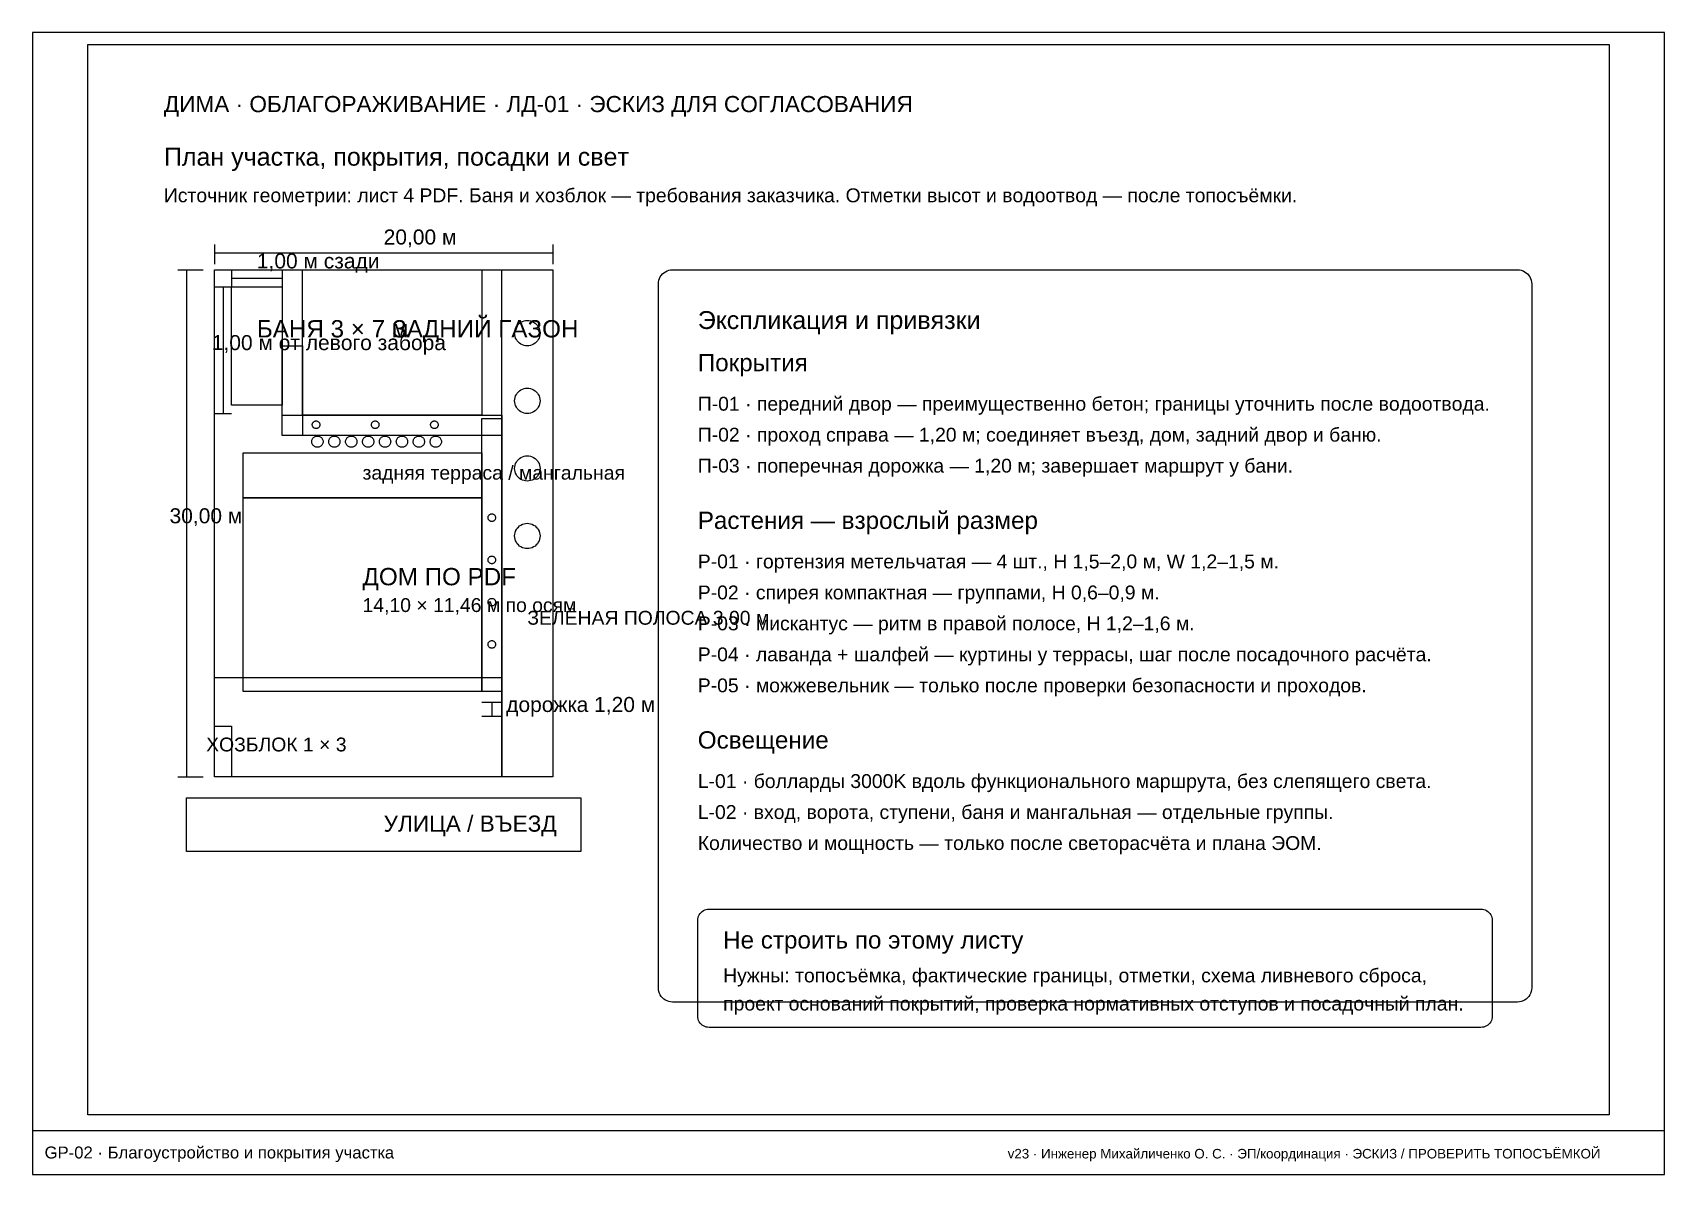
# Paper-space layout 'GP-02' of a CAD drawing. Header units: millimetres. Extents: x 5 to 415, y 5 to 292.
import ezdxf

# ---------------------------------------------------------------- set-up
doc = ezdxf.new("R2010")
doc.units = ezdxf.units.MM
for name, color, linetype in [('A-DIMS', 1, 'Continuous'), ('A-FRAME', 7, 'Continuous'), ('A-OBJECT', 8, 'Continuous'), ('A-TEXT', 7, 'Continuous'), ('A-WALL', 7, 'Continuous')]:
    doc.layers.add(name, color=color, linetype=linetype)
doc.styles.add('ARIAL', font='arial.ttf')

psp = doc.layouts.new('GP-02')

# ---------------------------------------------------------------- linework, layer by layer
at = {"layer": 'A-DIMS'}
for points in [[(50.72, 236.62), (135.67, 236.62)], [(43.64, 232.37), (43.64, 104.95)], [(54.97, 230.24), (67.71, 230.24)], [(52.85, 228.12), (52.85, 196.27)], [(120.38, 123.71), (120.38, 120.17)]]:
    psp.add_lwpolyline(points, dxfattribs=at)
at = {"layer": 'A-FRAME'}
psp.add_line((5, 16), (415, 16), dxfattribs=at)
psp.add_lwpolyline([(5, 5), (415, 5), (415, 292), (5, 292)], close=True, dxfattribs=at)
at = {"layer": 'A-OBJECT'}
for points in [[(18.87, 289), (401.13, 289), (401.13, 20), (18.87, 20), (18.87, 289)], [(50.72, 232.37), (135.67, 232.37), (135.67, 104.95), (50.72, 104.95), (50.72, 232.37)], [(72.81, 232.37), (117.83, 232.37), (117.83, 195.84), (72.81, 195.84), (72.81, 232.37)], [(122.93, 232.37), (135.67, 232.37), (135.67, 104.95), (122.93, 104.95), (122.93, 232.37)], [(165.76, 232.37), (378.12, 232.37), (378.59, 232.34), (379.04, 232.25), (379.48, 232.1), (379.89, 231.89), (380.28, 231.64), (380.63, 231.33), (380.93, 230.98), (381.19, 230.6), (381.4, 230.18), (381.54, 229.75), (381.63, 229.29), (381.66, 228.83), (381.66, 51.86), (381.63, 51.39), (381.54, 50.94), (381.4, 50.5), (381.19, 50.09), (380.93, 49.7), (380.63, 49.35), (380.28, 49.05), (379.89, 48.79), (379.48, 48.59), (379.04, 48.44), (378.59, 48.35), (378.12, 48.32), (165.76, 48.32), (165.29, 48.35), (164.84, 48.44), (164.4, 48.59), (163.99, 48.79), (163.6, 49.05), (163.25, 49.35), (162.95, 49.7), (162.69, 50.09), (162.49, 50.5), (162.34, 50.94), (162.25, 51.39), (162.22, 51.86), (162.22, 228.83), (162.25, 229.29), (162.34, 229.75), (162.49, 230.18), (162.69, 230.6), (162.95, 230.98), (163.25, 231.33), (163.6, 231.64), (163.99, 231.89), (164.4, 232.1), (164.84, 232.25), (165.29, 232.34), (165.76, 232.37), (165.76, 232.37)], [(54.97, 228.12), (67.71, 228.12), (67.71, 198.39), (54.97, 198.39), (54.97, 228.12)], [(132.49, 216.44), (132.46, 216.02), (132.38, 215.62), (132.24, 215.22), (132.06, 214.85), (131.83, 214.5), (131.55, 214.19), (131.24, 213.91), (130.89, 213.68), (130.52, 213.5), (130.12, 213.36), (129.72, 213.28), (129.3, 213.26), (128.88, 213.28), (128.48, 213.36), (128.08, 213.5), (127.71, 213.68), (127.36, 213.91), (127.05, 214.19), (126.77, 214.5), (126.54, 214.85), (126.36, 215.22), (126.22, 215.62), (126.14, 216.02), (126.11, 216.44), (126.14, 216.86), (126.22, 217.27), (126.36, 217.66), (126.54, 218.03), (126.77, 218.38), (127.05, 218.69), (127.36, 218.97), (127.71, 219.2), (128.08, 219.38), (128.48, 219.52), (128.88, 219.6), (129.3, 219.63), (129.72, 219.6), (130.12, 219.52), (130.52, 219.38), (130.89, 219.2), (131.24, 218.97), (131.55, 218.69), (131.83, 218.38), (132.06, 218.03), (132.24, 217.66), (132.38, 217.27), (132.46, 216.86), (132.49, 216.44), (132.49, 216.44)], [(67.71, 213.26), (72.81, 213.26), (72.81, 190.74), (67.71, 190.74), (67.71, 213.26)], [(132.49, 199.45), (132.46, 199.04), (132.38, 198.63), (132.24, 198.23), (132.06, 197.86), (131.83, 197.51), (131.55, 197.2), (131.24, 196.92), (130.89, 196.69), (130.52, 196.51), (130.12, 196.37), (129.72, 196.29), (129.3, 196.27), (128.88, 196.29), (128.48, 196.37), (128.08, 196.51), (127.71, 196.69), (127.36, 196.92), (127.05, 197.2), (126.77, 197.51), (126.54, 197.86), (126.36, 198.23), (126.22, 198.63), (126.14, 199.04), (126.11, 199.45), (126.14, 199.87), (126.22, 200.28), (126.36, 200.67), (126.54, 201.04), (126.77, 201.39), (127.05, 201.7), (127.36, 201.98), (127.71, 202.21), (128.08, 202.39), (128.48, 202.53), (128.88, 202.61), (129.3, 202.64), (129.72, 202.61), (130.12, 202.53), (130.52, 202.39), (130.89, 202.21), (131.24, 201.98), (131.55, 201.7), (131.83, 201.39), (132.06, 201.04), (132.24, 200.67), (132.38, 200.28), (132.46, 199.87), (132.49, 199.45), (132.49, 199.45)], [(67.71, 195.84), (122.93, 195.84), (122.93, 190.74), (67.71, 190.74), (67.71, 195.84)], [(77.16, 193.43), (77.16, 193.31), (77.13, 193.19), (77.09, 193.07), (77.04, 192.96), (76.97, 192.85), (76.88, 192.76), (76.79, 192.68), (76.69, 192.61), (76.57, 192.55), (76.46, 192.51), (76.33, 192.49), (76.21, 192.48), (76.08, 192.49), (75.96, 192.51), (75.84, 192.55), (75.73, 192.61), (75.63, 192.68), (75.53, 192.76), (75.45, 192.85), (75.38, 192.96), (75.32, 193.07), (75.28, 193.19), (75.26, 193.31), (75.25, 193.43), (75.26, 193.56), (75.28, 193.68), (75.32, 193.8), (75.38, 193.91), (75.45, 194.02), (75.53, 194.11), (75.63, 194.19), (75.73, 194.26), (75.84, 194.32), (75.96, 194.36), (76.08, 194.38), (76.21, 194.39), (76.33, 194.38), (76.46, 194.36), (76.57, 194.32), (76.69, 194.26), (76.79, 194.19), (76.88, 194.11), (76.97, 194.02), (77.04, 193.91), (77.09, 193.8), (77.13, 193.68), (77.16, 193.56), (77.16, 193.43), (77.16, 193.43)], [(92.03, 193.43), (92.02, 193.31), (92, 193.19), (91.96, 193.07), (91.9, 192.96), (91.83, 192.85), (91.75, 192.76), (91.66, 192.68), (91.55, 192.61), (91.44, 192.55), (91.32, 192.51), (91.2, 192.49), (91.07, 192.48), (90.95, 192.49), (90.83, 192.51), (90.71, 192.55), (90.6, 192.61), (90.49, 192.68), (90.4, 192.76), (90.32, 192.85), (90.25, 192.96), (90.19, 193.07), (90.15, 193.19), (90.13, 193.31), (90.12, 193.43), (90.13, 193.56), (90.15, 193.68), (90.19, 193.8), (90.25, 193.91), (90.32, 194.02), (90.4, 194.11), (90.49, 194.19), (90.6, 194.26), (90.71, 194.32), (90.83, 194.36), (90.95, 194.38), (91.07, 194.39), (91.2, 194.38), (91.32, 194.36), (91.44, 194.32), (91.55, 194.26), (91.66, 194.19), (91.75, 194.11), (91.83, 194.02), (91.9, 193.91), (91.96, 193.8), (92, 193.68), (92.02, 193.56), (92.03, 193.43), (92.03, 193.43)], [(106.9, 193.43), (106.89, 193.31), (106.86, 193.19), (106.82, 193.07), (106.77, 192.96), (106.7, 192.85), (106.62, 192.76), (106.52, 192.68), (106.42, 192.61), (106.31, 192.55), (106.19, 192.51), (106.06, 192.49), (105.94, 192.48), (105.81, 192.49), (105.69, 192.51), (105.57, 192.55), (105.46, 192.61), (105.36, 192.68), (105.26, 192.76), (105.18, 192.85), (105.11, 192.96), (105.06, 193.07), (105.02, 193.19), (104.99, 193.31), (104.98, 193.43), (104.99, 193.56), (105.02, 193.68), (105.06, 193.8), (105.11, 193.91), (105.18, 194.02), (105.26, 194.11), (105.36, 194.19), (105.46, 194.26), (105.57, 194.32), (105.69, 194.36), (105.81, 194.38), (105.94, 194.39), (106.06, 194.38), (106.19, 194.36), (106.31, 194.32), (106.42, 194.26), (106.52, 194.19), (106.62, 194.11), (106.7, 194.02), (106.77, 193.91), (106.82, 193.8), (106.86, 193.68), (106.89, 193.56), (106.9, 193.43), (106.9, 193.43)], [(117.83, 194.99), (122.93, 194.99), (122.93, 126.4), (117.83, 126.4), (117.83, 194.99)], [(77.98, 189.19), (77.97, 189), (77.93, 188.82), (77.87, 188.65), (77.79, 188.48), (77.69, 188.32), (77.56, 188.19), (77.42, 188.06), (77.27, 187.96), (77.1, 187.88), (76.93, 187.82), (76.75, 187.78), (76.56, 187.77), (76.38, 187.78), (76.2, 187.82), (76.02, 187.88), (75.85, 187.96), (75.7, 188.06), (75.56, 188.19), (75.44, 188.32), (75.34, 188.48), (75.25, 188.65), (75.19, 188.82), (75.16, 189), (75.15, 189.19), (75.16, 189.37), (75.19, 189.55), (75.25, 189.73), (75.34, 189.89), (75.44, 190.05), (75.56, 190.19), (75.7, 190.31), (75.85, 190.41), (76.02, 190.49), (76.2, 190.55), (76.38, 190.59), (76.56, 190.6), (76.75, 190.59), (76.93, 190.55), (77.1, 190.49), (77.27, 190.41), (77.42, 190.31), (77.56, 190.19), (77.69, 190.05), (77.79, 189.89), (77.87, 189.73), (77.93, 189.55), (77.97, 189.37), (77.98, 189.19), (77.98, 189.19)], [(82.23, 189.19), (82.21, 189), (82.18, 188.82), (82.12, 188.65), (82.04, 188.48), (81.93, 188.32), (81.81, 188.19), (81.67, 188.06), (81.52, 187.96), (81.35, 187.88), (81.18, 187.82), (80.99, 187.78), (80.81, 187.77), (80.62, 187.78), (80.44, 187.82), (80.27, 187.88), (80.1, 187.96), (79.95, 188.06), (79.81, 188.19), (79.69, 188.32), (79.58, 188.48), (79.5, 188.65), (79.44, 188.82), (79.41, 189), (79.39, 189.19), (79.41, 189.37), (79.44, 189.55), (79.5, 189.73), (79.58, 189.89), (79.69, 190.05), (79.81, 190.19), (79.95, 190.31), (80.1, 190.41), (80.27, 190.49), (80.44, 190.55), (80.62, 190.59), (80.81, 190.6), (80.99, 190.59), (81.18, 190.55), (81.35, 190.49), (81.52, 190.41), (81.67, 190.31), (81.81, 190.19), (81.93, 190.05), (82.04, 189.89), (82.12, 189.73), (82.18, 189.55), (82.21, 189.37), (82.23, 189.19), (82.23, 189.19)], [(86.47, 189.19), (86.46, 189), (86.42, 188.82), (86.36, 188.65), (86.28, 188.48), (86.18, 188.32), (86.06, 188.19), (85.92, 188.06), (85.76, 187.96), (85.6, 187.88), (85.42, 187.82), (85.24, 187.78), (85.06, 187.77), (84.87, 187.78), (84.69, 187.82), (84.51, 187.88), (84.35, 187.96), (84.19, 188.06), (84.06, 188.19), (83.93, 188.32), (83.83, 188.48), (83.75, 188.65), (83.69, 188.82), (83.65, 189), (83.64, 189.19), (83.65, 189.37), (83.69, 189.55), (83.75, 189.73), (83.83, 189.89), (83.93, 190.05), (84.06, 190.19), (84.19, 190.31), (84.35, 190.41), (84.51, 190.49), (84.69, 190.55), (84.87, 190.59), (85.06, 190.6), (85.24, 190.59), (85.42, 190.55), (85.6, 190.49), (85.76, 190.41), (85.92, 190.31), (86.06, 190.19), (86.18, 190.05), (86.28, 189.89), (86.36, 189.73), (86.42, 189.55), (86.46, 189.37), (86.47, 189.19), (86.47, 189.19)], [(90.72, 189.19), (90.71, 189), (90.67, 188.82), (90.61, 188.65), (90.53, 188.48), (90.43, 188.32), (90.31, 188.19), (90.17, 188.06), (90.01, 187.96), (89.85, 187.88), (89.67, 187.82), (89.49, 187.78), (89.3, 187.77), (89.12, 187.78), (88.94, 187.82), (88.76, 187.88), (88.6, 187.96), (88.44, 188.06), (88.3, 188.19), (88.18, 188.32), (88.08, 188.48), (88, 188.65), (87.94, 188.82), (87.9, 189), (87.89, 189.19), (87.9, 189.37), (87.94, 189.55), (88, 189.73), (88.08, 189.89), (88.18, 190.05), (88.3, 190.19), (88.44, 190.31), (88.6, 190.41), (88.76, 190.49), (88.94, 190.55), (89.12, 190.59), (89.3, 190.6), (89.49, 190.59), (89.67, 190.55), (89.85, 190.49), (90.01, 190.41), (90.17, 190.31), (90.31, 190.19), (90.43, 190.05), (90.53, 189.89), (90.61, 189.73), (90.67, 189.55), (90.71, 189.37), (90.72, 189.19), (90.72, 189.19)], [(94.97, 189.19), (94.95, 189), (94.92, 188.82), (94.86, 188.65), (94.78, 188.48), (94.67, 188.32), (94.55, 188.19), (94.41, 188.06), (94.26, 187.96), (94.09, 187.88), (93.92, 187.82), (93.74, 187.78), (93.55, 187.77), (93.37, 187.78), (93.18, 187.82), (93.01, 187.88), (92.84, 187.96), (92.69, 188.06), (92.55, 188.19), (92.43, 188.32), (92.33, 188.48), (92.24, 188.65), (92.18, 188.82), (92.15, 189), (92.14, 189.19), (92.15, 189.37), (92.18, 189.55), (92.24, 189.73), (92.33, 189.89), (92.43, 190.05), (92.55, 190.19), (92.69, 190.31), (92.84, 190.41), (93.01, 190.49), (93.18, 190.55), (93.37, 190.59), (93.55, 190.6), (93.74, 190.59), (93.92, 190.55), (94.09, 190.49), (94.26, 190.41), (94.41, 190.31), (94.55, 190.19), (94.67, 190.05), (94.78, 189.89), (94.86, 189.73), (94.92, 189.55), (94.95, 189.37), (94.97, 189.19), (94.97, 189.19)], [(99.21, 189.19), (99.2, 189), (99.17, 188.82), (99.11, 188.65), (99.02, 188.48), (98.92, 188.32), (98.8, 188.19), (98.66, 188.06), (98.51, 187.96), (98.34, 187.88), (98.17, 187.82), (97.98, 187.78), (97.8, 187.77), (97.61, 187.78), (97.43, 187.82), (97.26, 187.88), (97.09, 187.96), (96.94, 188.06), (96.8, 188.19), (96.68, 188.32), (96.57, 188.48), (96.49, 188.65), (96.43, 188.82), (96.4, 189), (96.38, 189.19), (96.4, 189.37), (96.43, 189.55), (96.49, 189.73), (96.57, 189.89), (96.68, 190.05), (96.8, 190.19), (96.94, 190.31), (97.09, 190.41), (97.26, 190.49), (97.43, 190.55), (97.61, 190.59), (97.8, 190.6), (97.98, 190.59), (98.17, 190.55), (98.34, 190.49), (98.51, 190.41), (98.66, 190.31), (98.8, 190.19), (98.92, 190.05), (99.02, 189.89), (99.11, 189.73), (99.17, 189.55), (99.2, 189.37), (99.21, 189.19), (99.21, 189.19)], [(103.46, 189.19), (103.45, 189), (103.41, 188.82), (103.35, 188.65), (103.27, 188.48), (103.17, 188.32), (103.05, 188.19), (102.91, 188.06), (102.75, 187.96), (102.59, 187.88), (102.41, 187.82), (102.23, 187.78), (102.05, 187.77), (101.86, 187.78), (101.68, 187.82), (101.5, 187.88), (101.34, 187.96), (101.18, 188.06), (101.04, 188.19), (100.92, 188.32), (100.82, 188.48), (100.74, 188.65), (100.68, 188.82), (100.64, 189), (100.63, 189.19), (100.64, 189.37), (100.68, 189.55), (100.74, 189.73), (100.82, 189.89), (100.92, 190.05), (101.04, 190.19), (101.18, 190.31), (101.34, 190.41), (101.5, 190.49), (101.68, 190.55), (101.86, 190.59), (102.05, 190.6), (102.23, 190.59), (102.41, 190.55), (102.59, 190.49), (102.75, 190.41), (102.91, 190.31), (103.05, 190.19), (103.17, 190.05), (103.27, 189.89), (103.35, 189.73), (103.41, 189.55), (103.45, 189.37), (103.46, 189.19), (103.46, 189.19)], [(107.71, 189.19), (107.7, 189), (107.66, 188.82), (107.6, 188.65), (107.52, 188.48), (107.42, 188.32), (107.29, 188.19), (107.16, 188.06), (107, 187.96), (106.84, 187.88), (106.66, 187.82), (106.48, 187.78), (106.29, 187.77), (106.11, 187.78), (105.93, 187.82), (105.75, 187.88), (105.59, 187.96), (105.43, 188.06), (105.29, 188.19), (105.17, 188.32), (105.07, 188.48), (104.99, 188.65), (104.93, 188.82), (104.89, 189), (104.88, 189.19), (104.89, 189.37), (104.93, 189.55), (104.99, 189.73), (105.07, 189.89), (105.17, 190.05), (105.29, 190.19), (105.43, 190.31), (105.59, 190.41), (105.75, 190.49), (105.93, 190.55), (106.11, 190.59), (106.29, 190.6), (106.48, 190.59), (106.66, 190.55), (106.84, 190.49), (107, 190.41), (107.16, 190.31), (107.29, 190.19), (107.42, 190.05), (107.52, 189.89), (107.6, 189.73), (107.66, 189.55), (107.7, 189.37), (107.71, 189.19), (107.71, 189.19)], [(57.94, 186.36), (117.83, 186.36), (117.83, 175.06), (57.94, 175.06), (57.94, 186.36)], [(132.49, 182.46), (132.46, 182.05), (132.38, 181.64), (132.24, 181.24), (132.06, 180.87), (131.83, 180.52), (131.55, 180.21), (131.24, 179.93), (130.89, 179.7), (130.52, 179.52), (130.12, 179.38), (129.72, 179.3), (129.3, 179.28), (128.88, 179.3), (128.48, 179.38), (128.08, 179.52), (127.71, 179.7), (127.36, 179.93), (127.05, 180.21), (126.77, 180.52), (126.54, 180.87), (126.36, 181.24), (126.22, 181.64), (126.14, 182.05), (126.11, 182.46), (126.14, 182.88), (126.22, 183.29), (126.36, 183.68), (126.54, 184.05), (126.77, 184.4), (127.05, 184.71), (127.36, 184.99), (127.71, 185.22), (128.08, 185.4), (128.48, 185.54), (128.88, 185.62), (129.3, 185.65), (129.72, 185.62), (130.12, 185.54), (130.52, 185.4), (130.89, 185.22), (131.24, 184.99), (131.55, 184.71), (131.83, 184.4), (132.06, 184.05), (132.24, 183.68), (132.38, 183.29), (132.46, 182.88), (132.49, 182.46), (132.49, 182.46)], [(57.94, 175.06), (117.83, 175.06), (117.83, 126.4), (57.94, 126.4), (57.94, 175.06)], [(121.34, 170.07), (121.33, 169.95), (121.3, 169.83), (121.26, 169.71), (121.21, 169.6), (121.14, 169.49), (121.06, 169.4), (120.96, 169.32), (120.86, 169.25), (120.75, 169.19), (120.63, 169.15), (120.51, 169.13), (120.38, 169.12), (120.26, 169.13), (120.13, 169.15), (120.01, 169.19), (119.9, 169.25), (119.8, 169.32), (119.7, 169.4), (119.62, 169.49), (119.55, 169.6), (119.5, 169.71), (119.46, 169.83), (119.43, 169.95), (119.42, 170.07), (119.43, 170.2), (119.46, 170.32), (119.5, 170.44), (119.55, 170.55), (119.62, 170.66), (119.7, 170.75), (119.8, 170.83), (119.9, 170.9), (120.01, 170.96), (120.13, 171), (120.26, 171.02), (120.38, 171.03), (120.51, 171.02), (120.63, 171), (120.75, 170.96), (120.86, 170.9), (120.96, 170.83), (121.06, 170.75), (121.14, 170.66), (121.21, 170.55), (121.26, 170.44), (121.3, 170.32), (121.33, 170.2), (121.34, 170.07), (121.34, 170.07)], [(132.49, 165.47), (132.46, 165.06), (132.38, 164.65), (132.24, 164.25), (132.06, 163.88), (131.83, 163.53), (131.55, 163.22), (131.24, 162.95), (130.89, 162.71), (130.52, 162.53), (130.12, 162.4), (129.72, 162.31), (129.3, 162.29), (128.88, 162.31), (128.48, 162.4), (128.08, 162.53), (127.71, 162.71), (127.36, 162.95), (127.05, 163.22), (126.77, 163.53), (126.54, 163.88), (126.36, 164.25), (126.22, 164.65), (126.14, 165.06), (126.11, 165.47), (126.14, 165.89), (126.22, 166.3), (126.36, 166.69), (126.54, 167.07), (126.77, 167.41), (127.05, 167.72), (127.36, 168), (127.71, 168.23), (128.08, 168.42), (128.48, 168.55), (128.88, 168.63), (129.3, 168.66), (129.72, 168.63), (130.12, 168.55), (130.52, 168.42), (130.89, 168.23), (131.24, 168), (131.55, 167.72), (131.83, 167.41), (132.06, 167.07), (132.24, 166.69), (132.38, 166.3), (132.46, 165.89), (132.49, 165.47), (132.49, 165.47)], [(121.34, 159.46), (121.33, 159.33), (121.3, 159.21), (121.26, 159.09), (121.21, 158.98), (121.14, 158.87), (121.06, 158.78), (120.96, 158.7), (120.86, 158.63), (120.75, 158.57), (120.63, 158.53), (120.51, 158.51), (120.38, 158.5), (120.26, 158.51), (120.13, 158.53), (120.01, 158.57), (119.9, 158.63), (119.8, 158.7), (119.7, 158.78), (119.62, 158.87), (119.55, 158.98), (119.5, 159.09), (119.46, 159.21), (119.43, 159.33), (119.42, 159.46), (119.43, 159.58), (119.46, 159.7), (119.5, 159.82), (119.55, 159.93), (119.62, 160.04), (119.7, 160.13), (119.8, 160.21), (119.9, 160.28), (120.01, 160.34), (120.13, 160.38), (120.26, 160.4), (120.38, 160.41), (120.51, 160.4), (120.63, 160.38), (120.75, 160.34), (120.86, 160.28), (120.96, 160.21), (121.06, 160.13), (121.14, 160.04), (121.21, 159.93), (121.26, 159.82), (121.3, 159.7), (121.33, 159.58), (121.34, 159.46), (121.34, 159.46)], [(121.34, 148.84), (121.33, 148.71), (121.3, 148.59), (121.26, 148.47), (121.21, 148.36), (121.14, 148.26), (121.06, 148.16), (120.96, 148.08), (120.86, 148.01), (120.75, 147.95), (120.63, 147.91), (120.51, 147.89), (120.38, 147.88), (120.26, 147.89), (120.13, 147.91), (120.01, 147.95), (119.9, 148.01), (119.8, 148.08), (119.7, 148.16), (119.62, 148.26), (119.55, 148.36), (119.5, 148.47), (119.46, 148.59), (119.43, 148.71), (119.42, 148.84), (119.43, 148.96), (119.46, 149.08), (119.5, 149.2), (119.55, 149.31), (119.62, 149.42), (119.7, 149.51), (119.8, 149.6), (119.9, 149.66), (120.01, 149.72), (120.13, 149.76), (120.26, 149.78), (120.38, 149.79), (120.51, 149.78), (120.63, 149.76), (120.75, 149.72), (120.86, 149.66), (120.96, 149.6), (121.06, 149.51), (121.14, 149.42), (121.21, 149.31), (121.26, 149.2), (121.3, 149.08), (121.33, 148.96), (121.34, 148.84), (121.34, 148.84)], [(121.34, 138.22), (121.33, 138.09), (121.3, 137.97), (121.26, 137.85), (121.21, 137.74), (121.14, 137.64), (121.06, 137.54), (120.96, 137.46), (120.86, 137.39), (120.75, 137.34), (120.63, 137.3), (120.51, 137.27), (120.38, 137.26), (120.26, 137.27), (120.13, 137.3), (120.01, 137.34), (119.9, 137.39), (119.8, 137.46), (119.7, 137.54), (119.62, 137.64), (119.55, 137.74), (119.5, 137.85), (119.46, 137.97), (119.43, 138.09), (119.42, 138.22), (119.43, 138.34), (119.46, 138.47), (119.5, 138.58), (119.55, 138.7), (119.62, 138.8), (119.7, 138.89), (119.8, 138.98), (119.9, 139.05), (120.01, 139.1), (120.13, 139.14), (120.26, 139.17), (120.38, 139.17), (120.51, 139.17), (120.63, 139.14), (120.75, 139.1), (120.86, 139.05), (120.96, 138.98), (121.06, 138.89), (121.14, 138.8), (121.21, 138.7), (121.26, 138.58), (121.3, 138.47), (121.33, 138.34), (121.34, 138.22), (121.34, 138.22)], [(50.72, 129.94), (122.93, 129.94), (122.93, 104.95), (50.72, 104.95), (50.72, 129.94)], [(50.72, 117.69), (54.97, 117.69), (54.97, 104.95), (50.72, 104.95), (50.72, 117.69)], [(43.64, 99.64), (142.75, 99.64), (142.75, 86.19), (43.64, 86.19), (43.64, 99.64)], [(174.96, 71.68), (368.92, 71.68), (369.29, 71.65), (369.66, 71.58), (370.01, 71.46), (370.34, 71.3), (370.65, 71.09), (370.92, 70.85), (371.17, 70.57), (371.37, 70.26), (371.54, 69.93), (371.66, 69.58), (371.73, 69.21), (371.75, 68.84), (371.75, 44.78), (371.73, 44.41), (371.66, 44.04), (371.54, 43.69), (371.37, 43.36), (371.17, 43.05), (370.92, 42.77), (370.65, 42.53), (370.34, 42.32), (370.01, 42.16), (369.66, 42.04), (369.29, 41.97), (368.92, 41.94), (174.96, 41.94), (174.59, 41.97), (174.23, 42.04), (173.88, 42.16), (173.54, 42.32), (173.24, 42.53), (172.96, 42.77), (172.71, 43.05), (172.51, 43.36), (172.34, 43.69), (172.22, 44.04), (172.15, 44.41), (172.13, 44.78), (172.13, 68.84), (172.15, 69.21), (172.22, 69.58), (172.34, 69.93), (172.51, 70.26), (172.71, 70.57), (172.96, 70.85), (173.24, 71.09), (173.54, 71.3), (173.88, 71.46), (174.23, 71.58), (174.59, 71.65), (174.96, 71.68), (174.96, 71.68)]]:
    psp.add_lwpolyline(points, close=True, dxfattribs=at)
at = {"layer": 'A-WALL'}
for points in [[(50.72, 238.74), (50.72, 233.78)], [(135.67, 238.74), (135.67, 233.78)], [(41.52, 232.37), (47.89, 232.37)], [(54.97, 232.37), (54.97, 228.12)], [(67.71, 232.37), (67.71, 228.12)], [(50.72, 228.12), (54.97, 228.12)], [(50.72, 196.27), (54.97, 196.27)], [(117.83, 123.71), (122.93, 123.71)], [(117.83, 120.17), (122.93, 120.17)], [(41.52, 104.95), (47.89, 104.95)]]:
    psp.add_lwpolyline(points, dxfattribs=at)

# ---------------------------------------------------------------- texts
at = {"layer": 'A-DIMS', "style": 'ARIAL'}
psp.add_text('v23 · Инженер Михайличенко О. С. · ЭП/координация · ЭСКИЗ / ПРОВЕРИТЬ ТОПОСЪЁМКОЙ', height=2.4, dxfattribs=at).set_placement((250, 9))
at = {"layer": 'A-TEXT', "style": 'ARIAL'}
for s, height, p in [('ДИМА · ОБЛАГОРАЖИВАНИЕ · ЛД-01 · ЭСКИЗ ДЛЯ СОГЛАСОВАНИЯ', 4.0633, (37.98, 272.01)), ('План участка, покрытия, посадки и свет', 4.5, (37.98, 258.56)), ('Источник геометрии: лист 4 PDF. Баня и хозблок — требования заказчика. Отметки высот и водоотвод — после топосъёмки.', 3.48284, (37.98, 249.36)), ('20,00 м', 3.773, (93.2, 238.74)), ('1,00 м сзади', 3.7731, (61.34, 232.72)), ('Экспликация и привязки', 4.5, (172.13, 217.5)), ('БАНЯ 3 × 7 м', 4.3536, (61.34, 215.38)), ('ЗАДНИЙ ГАЗОН', 4.3536, (95.32, 215.38)), ('1,00 м от левого забора', 3.7731, (50.02, 212.19)), ('Покрытия', 4.354, (172.13, 206.88)), ('П-01 · передний двор — преимущественно бетон; границы уточнить после водоотвода.', 3.4828, (172.13, 196.97)), ('П-02 · проход справа — 1,20 м; соединяет въезд, дом, задний двор и баню.', 3.4828, (172.13, 189.19)), ('П-03 · поперечная дорожка — 1,20 м; завершает маршрут у бани.', 3.4828, (172.13, 181.4)), ('задняя терраса / мангальная', 3.4828, (87.89, 179.63)), ('30,00 м', 3.773, (39.4, 168.66)), ('Растения — взрослый размер', 4.3536, (172.13, 167.24)), ('Р-01 · гортензия метельчатая — 4 шт., H 1,5–2,0 м, W 1,2–1,5 м.', 3.4828, (172.13, 157.33)), ('ДОМ ПО PDF', 4.354, (87.89, 153.08)), ('Р-02 · спирея компактная — группами, H 0,6–0,9 м.', 3.4828, (172.13, 149.54)), ('14,10 × 11,46 м по осям', 3.4828, (87.89, 146.36)), ('ЗЕЛЁНАЯ ПОЛОСА 3,00 м', 3.4828, (129.3, 143.17)), ('Р-03 · мискантус — ритм в правой полосе, H 1,2–1,6 м.', 3.4828, (172.13, 141.76)), ('Р-04 · лаванда + шалфей — куртины у террасы, шаг после посадочного расчёта.', 3.4828, (172.13, 133.97)), ('Р-05 · можжевельник — только после проверки безопасности и проходов.', 3.4828, (172.13, 126.18)), ('дорожка 1,20 м', 3.7731, (123.99, 121.23)), ('ХОЗБЛОК 1 × 3', 3.4828, (48.6, 111.32)), ('Освещение', 4.354, (172.13, 112.03)), ('L-01 · болларды 3000K вдоль функционального маршрута, без слепящего света.', 3.4828, (172.13, 102.12)), ('УЛИЦА / ВЪЕЗД', 4.0633, (93.2, 91.14)), ('L-02 · вход, ворота, ступени, баня и мангальная — отдельные группы.', 3.4828, (172.13, 94.33)), ('Количество и мощность — только после светорасчёта и плана ЭОМ.', 3.4828, (172.13, 86.54)), ('Не строить по этому листу', 4.3536, (178.5, 61.77)), ('Нужны: топосъёмка, фактические границы, отметки, схема ливневого сброса,', 3.4828, (178.5, 53.27)), ('проект оснований покрытий, проверка нормативных отступов и посадочный план.', 3.4828, (178.5, 46.19)), ('GP-02 · Благоустройство и покрытия участка', 3, (8, 9))]:
    psp.add_text(s, height=height, dxfattribs=at).set_placement(p)

doc.saveas('drawing.dxf')
